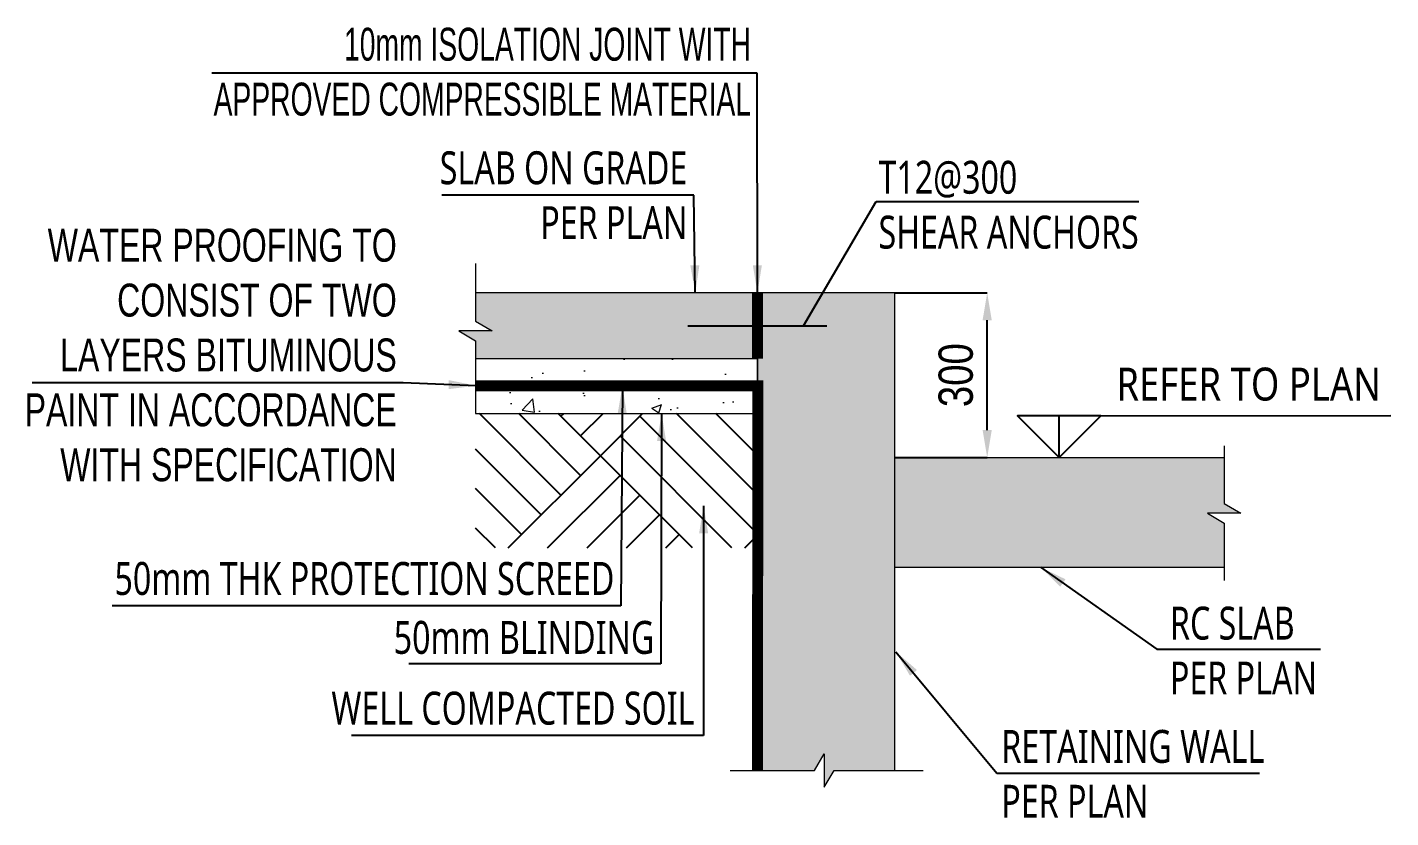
# Model space of a CAD drawing. Header units: millimetres. Extents: x 109938 to 146706, y 87118 to 119396.
# Drawn here: x 131073 to 133558, y 107319 to 108760 of the extents above; entities that cross this region are included whole.
import ezdxf

# ---------------------------------------------------------------- set-up
doc = ezdxf.new("R2010")
doc.units = ezdxf.units.MM
doc.header["$LTSCALE"] = 25
doc.header["$PDMODE"] = 35
doc.linetypes.add('Dash Dot 3_16_', pattern=[7.9375, 4.7625, -1.5875, 0, -1.5875])
doc.linetypes.add('Dot & Dashed', pattern=[8.937037, 4.233333, -2.351852, 0, -2.351852])
for name, color, linetype, lineweight in [('A-ANNO-DIMS', 211, 'Continuous', 9), ('A-FLOR-IDEN', 11, 'Continuous', 9), ('S-COL', 3, 'Continuous', 13), ('S-COLS', 52, 'Continuous', 9), ('S-SLAB', 3, 'Continuous', 13)]:
    doc.layers.add(name, color=color, linetype=linetype, lineweight=lineweight)
for name, color, linetype in [('LOBBY.SECTIONS$0$S200G_ELEV_LVL', 7, 'Continuous'), ('S-DIM', 1, 'Continuous'), ('S200G_SECTIONS', 3, 'Continuous'), ('STR_COL_HATCH', 8, 'Continuous'), ('VOIDS', 3, 'Continuous'), ('WATER PROOF', 1, 'Continuous')]:
    doc.layers.add(name, color=color, linetype=linetype)
doc.styles.add('GENERATED_STYLE_3', font='trebuc.ttf', dxfattribs={"width": 0.78})
doc.styles.add('romans', font='romans__.ttf', dxfattribs={"width": 0.85, "height": 1.816751})
doc.styles.add('style1', font='arial.ttf', dxfattribs={"width": 0.8, "height": 62.5})
doc.dimstyles.new('D375', dxfattribs={"dimtxt": 62.5, "dimasz": 50, "dimexe": 0.18, "dimexo": 0.0625, "dimgap": 25, "dimtad": 1, "dimdec": 0, "dimzin": 0, "dimdsep": 46, "dimtxsty": 'style1', "dimcen": 0.09, "dimclrd": 256, "dimclre": 256, "dimclrt": 2, "dimadec": 0, "dimazin": 0, "dimtfac": 1, "dimtdec": 0, "dimtofl": 0, "dimtmove": 0, "dimatfit": 3, "dimfxl": 1, "dimtolj": 1, "dimtzin": 0, "dimarcsym": 0})
doc.dimstyles.new('DIM-50', dxfattribs={"dimscale": 0.05, "dimtxt": 2.5, "dimasz": 2.5, "dimexe": 2, "dimexo": 2, "dimgap": 1, "dimtad": 1, "dimdec": 0, "dimlfac": 1000, "dimzin": 0, "dimdsep": 46, "dimtxsty": 'romans', "dimblk": 'ARCHTICK', "dimcen": 1, "dimclrd": 1, "dimclre": 1, "dimclrt": 3, "dimadec": 0, "dimazin": 0, "dimtfac": 1, "dimtdec": 0, "dimtix": 1, "dimtmove": 1, "dimatfit": 3, "dimfxl": 1, "dimtolj": 1, "dimtzin": 0, "dimarcsym": 0})

# ---------------------------------------------------------------- blocks, each defined once
blk = doc.blocks.new('_ARCHTICK')
at = {"color": 0, "linetype": 'ByBlock', "const_width": 0.15}
blk.add_lwpolyline([(-0.5, -0.5), (0.5, 0.5)], dxfattribs=at)
blk = doc.blocks.new('*D32')
at = {"layer": 'A-ANNO-DIMS', "lineweight": -2, "transparency": 16777216}
for p, q in [((132654.1, 108275.7), (132823, 108275.7)), ((132822.8, 108025.7), (132822.8, 108225.7)), ((132654.1, 107975.7), (132823, 107975.7))]:
    blk.add_line(p, q, dxfattribs=at)
at = {"layer": 'A-ANNO-DIMS', "transparency": 16777216}
for points in [[(132814.4, 108225.7), (132831.1, 108225.7), (132822.8, 108275.7)], [(132814.4, 108025.7), (132831.1, 108025.7), (132822.8, 107975.7)]]:
    blk.add_solid(points, dxfattribs=at)
at = {"layer": 'Defpoints', "color": 0, "transparency": 16777216}
for p in [(132654, 108275.7), (132822.8, 108275.7), (132654, 107975.7)]:
    blk.add_point(p, dxfattribs=at)
at = {"layer": 'A-ANNO-DIMS', "color": 2, "transparency": 16777216, "insert": (132765.8, 108125.7), "char_height": 62.5, "attachment_point": 5, "rotation": 90, "style": 'style1'}
blk.add_mtext('\\A1;300', dxfattribs=at)

msp = doc.modelspace()

# ---------------------------------------------------------------- hatches: boundary and pattern name
at = {"layer": 'S-COLS'}
h = msp.add_hatch(dxfattribs=at)
h.set_pattern_fill('AR-CONC', color=256, style=0)
h.paths.add_polyline_path([(132404, 108155.7), (131890.4, 108155.7), (131890.4, 108105.7), (132404, 108105.7)])
h = msp.add_hatch(dxfattribs=at)
h.set_pattern_fill('AR-CONC', color=256, style=0)
h.paths.add_polyline_path([(132404, 108105.7), (131890.4, 108105.7), (131890.4, 108055.7), (132404, 108055.7)])
at = {"layer": 'STR_COL_HATCH'}
h = msp.add_hatch(color=256, dxfattribs=at)
h.dxf.hatch_style = 1
h.paths.add_polyline_path([(132404, 108275.7), (131890.4, 108275.7), (131890.4, 108224), (131920.8, 108206.2), (131890.4, 108206.2), (131860, 108206.2), (131890.4, 108188.3), (131890.4, 108155.7), (132404, 108155.7)])
h.paths.add_polyline_path([(133254.6, 107891.7), (133254.6, 107975.7), (132654, 107975.7), (132654, 107775.7), (133254.6, 107775.7), (133254.6, 107856.1), (133224.2, 107873.9), (133254.6, 107873.9), (133285, 107873.9)])
h = msp.add_hatch(color=256, dxfattribs=at)
h.dxf.hatch_style = 1
h.paths.add_polyline_path([(132654, 108275.7), (132404, 108275.7), (132404, 107975.7), (132404, 107404.9), (132508, 107404.9), (132525.8, 107435.4), (132525.8, 107404.9), (132525.8, 107374.5), (132543.6, 107404.9), (132654, 107404.9)])
h = msp.add_hatch(dxfattribs=at)
h.set_pattern_fill('AR-PARQ1', color=256, angle=45)
h.paths.add_polyline_path([(131890.4, 108055.7), (132404, 108055.7), (132404, 107810.9), (131890.4, 107810.9)])

# ---------------------------------------------------------------- linework, layer by layer
at = {"color": 1, "linetype": 'Continuous'}
msp.add_line((132954.2, 107975.7), (132954.2, 108051.6), dxfattribs=at)
at = {"color": 3, "linetype": 'Continuous'}
msp.add_lwpolyline([(132954.2, 107975.7), (133030.1, 108051.6), (132878.2, 108051.6), (132954.2, 107975.7)], dxfattribs=at)
at = {"layer": 'LOBBY.SECTIONS$0$S200G_ELEV_LVL', "color": 3, "lineweight": -3}
msp.add_line((133029.9, 108051.4), (133558.2, 108052), dxfattribs=at)
at = {"layer": 'S-COL'}
for p, q in [((132654, 108275.7), (131890.4, 108275.7)), ((132404, 107975.7), (132404, 108275.7)), ((132654, 108275.7), (132654, 107404.9)), ((132404, 108155.7), (131890.4, 108155.7)), ((132404, 108155.7), (132404, 107404.9)), ((132404, 107975.7), (132404.9, 107975.7)), ((132654, 107975.7), (133254.6, 107975.7)), ((132654, 107775.7), (133254.6, 107775.7))]:
    msp.add_line(p, q, dxfattribs=at)
for points in [[(132404, 108155.7), (131890.4, 108155.7), (131890.4, 108105.7), (132404, 108105.7)], [(132404, 108105.7), (131890.4, 108105.7), (131890.4, 108055.7), (132404, 108055.7)]]:
    msp.add_lwpolyline(points, close=True, dxfattribs=at)
at = {"layer": 'S-SLAB'}
for points in [[(131890.4, 108329), (131890.4, 108224), (131920.8, 108206.2), (131890.4, 108206.2), (131860, 108206.2), (131890.4, 108188.3), (131890.4, 108083.3)], [(133254.6, 107996.7), (133254.6, 107891.7), (133285, 107873.9), (133254.6, 107873.9), (133224.2, 107873.9), (133254.6, 107856.1), (133254.6, 107751.1)], [(132354.6, 107404.9), (132508, 107404.9), (132525.8, 107435.4), (132525.8, 107404.9), (132525.8, 107374.5), (132543.6, 107404.9), (132706.3, 107404.9)]]:
    msp.add_lwpolyline(points, dxfattribs=at)
at = {"layer": 'S200G_SECTIONS', "color": 10, "const_width": 20}
msp.add_lwpolyline([(132404, 108275.7), (132404, 108155.7)], dxfattribs=at)
at = {"layer": 'VOIDS'}
msp.add_line((132277.2, 108215.7), (132530.8, 108215.7), dxfattribs=at)
at = {"layer": 'WATER PROOF', "color": 1, "linetype": 'Dash Dot 3_16_', "const_width": 20}
msp.add_lwpolyline([(131891.3, 108106.5), (132405, 108106.5), (132404, 107404.9)], dxfattribs=at)

# ---------------------------------------------------------------- texts
at = {"layer": 'A-FLOR-IDEN', "linetype": 'Dot & Dashed', "lineweight": 0, "style": 'GENERATED_STYLE_3', "width": 0.85}
msp.add_text('REFER TO PLAN', height=60, dxfattribs=at).set_placement((133058.2, 108079.4))
at = {"layer": 'A-FLOR-IDEN', "linetype": 'Dot & Dashed', "lineweight": 0, "char_height": 60, "attachment_point": 3, "style": 'GENERATED_STYLE_3'}
for s, insert, width in [('\\pxqr;{\\fArial Narrow|b0|i0|c0|p34;\\W0.75;10mm ISOLATION JOINT WITH APPROVED COMPRESSIBLE MATERIAL}', (132392.4, 108758.9), 1001.109), ('\\pxqr;{\\W0.75;SLAB ON GRADE PER PLAN}', (132276.3, 108533.7), 529.173), ('\\pxql;{\\W0.75;T12@300 \\PSHEAR ANCHORS}', (133142, 108516.4), 517.272), ('\\pxqr;{\\fArial Narrow|b0|i0|c0|p34;\\W0.85;WATER PROOFING TO CONSIST OF TWO LAYERS BITUMINOUS PAINT IN ACCORDANCE WITH SPECIFICATION }', (131746.7, 108392.5), 683.919), ('\\pxqr;{\\W0.75;50mm THK PROTECTION SCREED}', (132143.3, 107785.1), 991.826), ('\\pxql;{\\W0.75;RC SLAB PER PLAN}', (133466.2, 107703.7), 310.29), ('\\pxqr;{\\W0.75;50mm BLINDING}', (132216.2, 107677.7), 529.173), ('\\pxqr;{\\W0.75;WELL COMPACTED SOIL}', (132289.2, 107548.7), 658.18), ('\\pxql;{\\W0.75;RETAINING WALL\\PPER PLAN}', (133365.9, 107479), 517.272)]:
    msp.add_mtext(s, dxfattribs=dict(at, insert=insert, width=width))

# ---------------------------------------------------------------- dimensions: what is measured, and where the dimension line sits
at = {"layer": 'A-ANNO-DIMS', "color": 1}
dim = msp.add_linear_dim(base=(132822.8, 108275.7), p1=(132654, 107975.7), p2=(132654, 108275.7), angle=90, dimstyle='D375', dxfattribs=at)
dim.commit()
dim.dimension.update_dxf_attribs({"geometry": '*D32', "text_midpoint": (132765.8, 108125.7)})

# ---------------------------------------------------------------- leaders
at = {"layer": 'S-DIM', "ltscale": 5}
for points in [[(132404, 108275.7), (132403.4, 108676.3), (131409.9, 108676.3)], [(132290.8, 108275.7), (132287.9, 108453.6), (131828.9, 108453.6)], [(132488, 108215.7), (132620.3, 108442.3), (133099.3, 108442.3)], [(131891.3, 108106.5), (131758.3, 108111.6), (131082.1, 108111.6)], [(132158, 108105.7), (132154.8, 107705), (131228.1, 107705)], [(132229.5, 108055.7), (132227.8, 107599.2), (131768.8, 107599.2)], [(132306, 107887.5), (132305.9, 107468.6), (131664.5, 107468.6)], [(132919.9, 107775.7), (133131.8, 107626.3), (133430.4, 107626.3)], [(132656.5, 107621.4), (132840.3, 107400.4), (133319.3, 107400.4)]]:
    msp.add_leader(points, dimstyle='DIM-50', override={"dimasz": 1000, "dimtad": 0}, dxfattribs=at)

doc.saveas('drawing.dxf')
